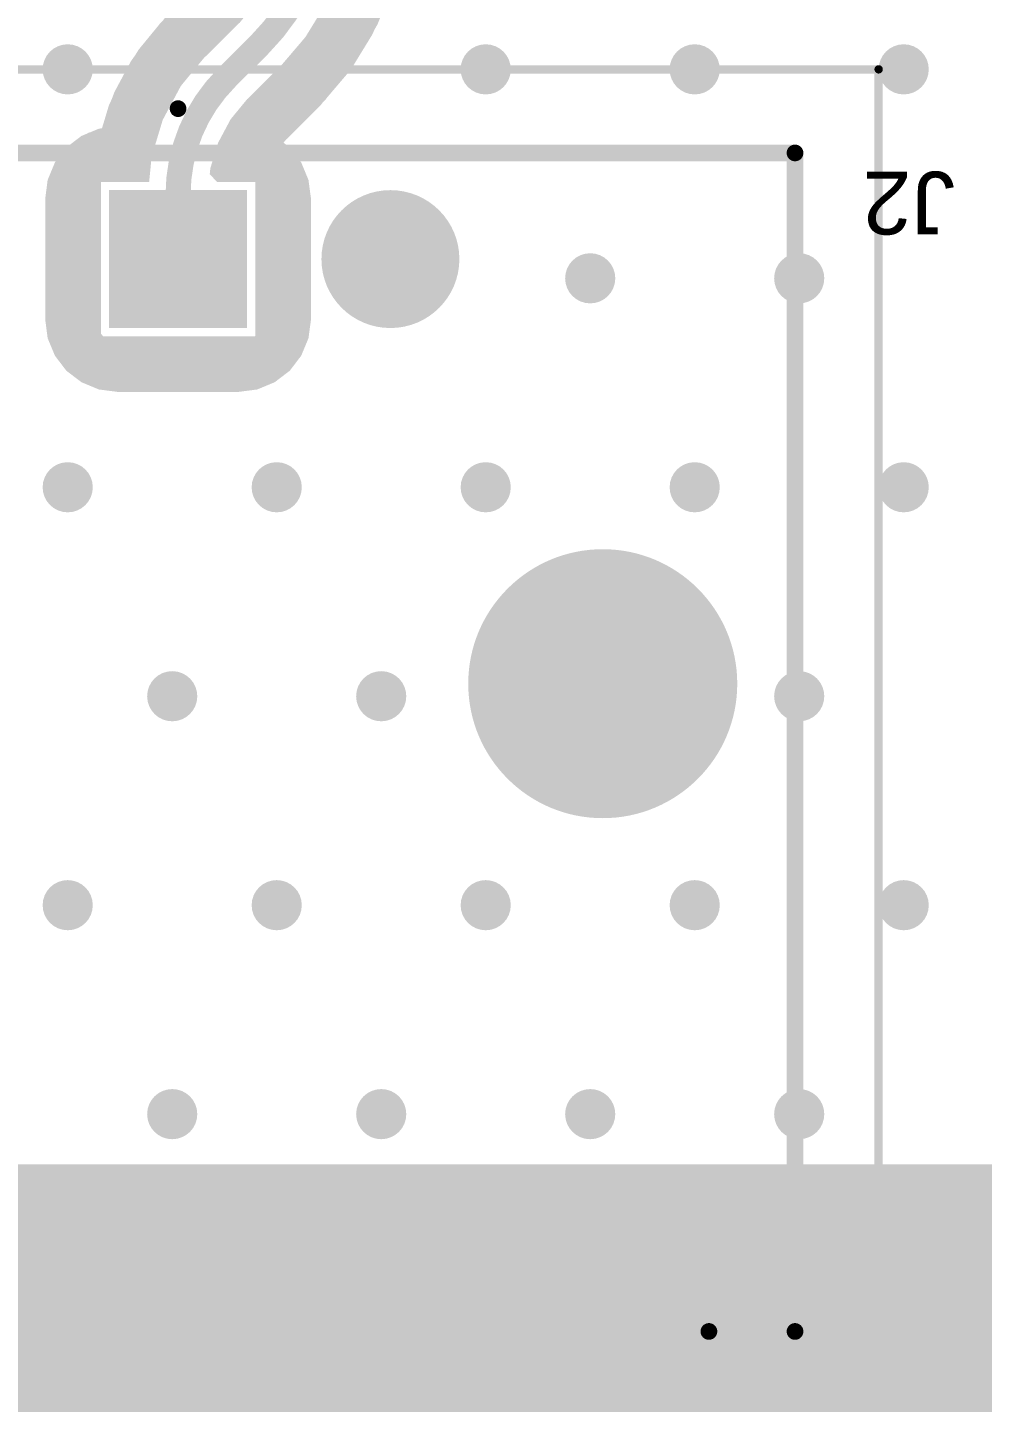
# Model space of a CAD drawing. Header units: inches. Extents: x -3 to 191, y -18 to 93.
# Drawn here: x 129.62 to 141.04, y 3.15 to 19.6 of the extents above; entities that cross this region are included whole.
import ezdxf

# ---------------------------------------------------------------- set-up
doc = ezdxf.new("R2010")
doc.units = ezdxf.units.IN
for name, color, linetype in [('Bottom Layer', 5, 'Continuous'), ('Bottom Solder', 6, 'Continuous'), ('GND 1', 90, 'Continuous'), ('GND 2', 156, 'Continuous'), ('Mechanical 15', 56, 'Continuous'), ('Mechanical 20', 56, 'Continuous'), ('Multi-Layer', 9, 'Continuous'), ('Pad Holes', 156, 'Continuous'), ('PWR', 16, 'Continuous'), ('Signal L4', 76, 'Continuous'), ('Top Layer', 1, 'Continuous'), ('Top Overlay', 2, 'Continuous'), ('Top Solder', 216, 'Continuous'), ('Via Holes', 16, 'Continuous')]:
    doc.layers.add(name, color=color, linetype=linetype)
doc.styles.add('Arial', font='', dxfattribs={"height": 0.2})
doc.styles.get('Arial').set_extended_font_data('Arial')

# ---------------------------------------------------------------- blocks, each defined once
blk = doc.blocks.new('54138792_323')
at = {"layer": 'Bottom Layer'}
h = blk.add_hatch(color=5, dxfattribs=at)
edge = h.paths.add_edge_path()
edge.add_arc((-5.08, 5.08), 1.508, 0, 360)
h = blk.add_hatch(color=5, dxfattribs=at)
edge = h.paths.add_edge_path()
edge.add_arc((-2.54, 0), 0.723, 0, 360)
blk.add_hatch(color=5, dxfattribs=at).paths.add_polyline_path([(-0.723, 0.723), (0.723, 0.723), (0.723, -0.723), (-0.723, -0.723)])
at = {"layer": 'Bottom Solder'}
h = blk.add_hatch(color=6, dxfattribs=at)
edge = h.paths.add_edge_path()
edge.add_arc((-5.08, 5.08), 1.609, 0, 360)
h = blk.add_hatch(color=6, dxfattribs=at)
edge = h.paths.add_edge_path()
edge.add_arc((-2.54, 0), 0.825, 0, 360)
blk.add_hatch(color=6, dxfattribs=at).paths.add_polyline_path([(-0.825, 0.825), (0.825, 0.825), (0.825, -0.825), (-0.825, -0.825)])
at = {"layer": 'GND 1'}
h = blk.add_hatch(color=90, dxfattribs=at)
edge = h.paths.add_edge_path()
edge.add_arc((-5.08, 5.08), 1.508, 0, 360)
h = blk.add_hatch(color=90, dxfattribs=at)
edge = h.paths.add_edge_path()
edge.add_arc((-2.54, 0), 0.723, 0, 360)
blk.add_hatch(color=90, dxfattribs=at).paths.add_polyline_path([(-0.723, 0.723), (0.723, 0.723), (0.723, -0.723), (-0.723, -0.723)])
at = {"layer": 'GND 2'}
h = blk.add_hatch(color=156, dxfattribs=at)
edge = h.paths.add_edge_path()
edge.add_arc((-5.08, 5.08), 1.508, 0, 360)
h = blk.add_hatch(color=156, dxfattribs=at)
edge = h.paths.add_edge_path()
edge.add_arc((-2.54, 0), 0.723, 0, 360)
blk.add_hatch(color=156, dxfattribs=at).paths.add_polyline_path([(-0.723, 0.723), (0.723, 0.723), (0.723, -0.723), (-0.723, -0.723)])
at = {"layer": 'Multi-Layer'}
h = blk.add_hatch(color=9, dxfattribs=at)
edge = h.paths.add_edge_path()
edge.add_arc((-5.08, 5.08), 1.508, 0, 360)
h = blk.add_hatch(color=9, dxfattribs=at)
edge = h.paths.add_edge_path()
edge.add_arc((-2.54, 0), 0.723, 0, 360)
blk.add_hatch(color=9, dxfattribs=at).paths.add_polyline_path([(-0.723, 0.723), (0.723, 0.723), (0.723, -0.723), (-0.723, -0.723)])
at = {"layer": 'Pad Holes'}
h = blk.add_hatch(color=7, dxfattribs=at)
edge = h.paths.add_edge_path()
edge.add_arc((-5.08, 5.08), 1.005, 0, 360)
h = blk.add_hatch(color=7, dxfattribs=at)
edge = h.paths.add_edge_path()
edge.add_arc((-2.54, 0), 0.445, 0, 360)
h = blk.add_hatch(color=7, dxfattribs=at)
edge = h.paths.add_edge_path()
edge.add_arc((0, 0), 0.445, 0, 360)
at = {"layer": 'PWR'}
h = blk.add_hatch(color=16, dxfattribs=at)
edge = h.paths.add_edge_path()
edge.add_arc((-5.08, 5.08), 1.508, 0, 360)
h = blk.add_hatch(color=16, dxfattribs=at)
edge = h.paths.add_edge_path()
edge.add_arc((-2.54, 0), 0.723, 0, 360)
blk.add_hatch(color=16, dxfattribs=at).paths.add_polyline_path([(-0.723, 0.723), (0.723, 0.723), (0.723, -0.723), (-0.723, -0.723)])
at = {"layer": 'Signal L4'}
h = blk.add_hatch(color=76, dxfattribs=at)
edge = h.paths.add_edge_path()
edge.add_arc((-5.08, 5.08), 1.508, 0, 360)
h = blk.add_hatch(color=76, dxfattribs=at)
edge = h.paths.add_edge_path()
edge.add_arc((-2.54, 0), 0.723, 0, 360)
blk.add_hatch(color=76, dxfattribs=at).paths.add_polyline_path([(-0.723, 0.723), (0.723, 0.723), (0.723, -0.723), (-0.723, -0.723)])
at = {"layer": 'Top Layer'}
h = blk.add_hatch(color=1, dxfattribs=at)
edge = h.paths.add_edge_path()
edge.add_arc((-5.08, 5.08), 1.508, 0, 360)
h = blk.add_hatch(color=1, dxfattribs=at)
edge = h.paths.add_edge_path()
edge.add_arc((-2.54, 0), 0.723, 0, 360)
blk.add_hatch(color=1, dxfattribs=at).paths.add_polyline_path([(-0.723, 0.723), (0.723, 0.723), (0.723, -0.723), (-0.723, -0.723)])
at = {"layer": 'Top Solder'}
h = blk.add_hatch(color=216, dxfattribs=at)
edge = h.paths.add_edge_path()
edge.add_arc((-5.08, 5.08), 1.609, 0, 360)
h = blk.add_hatch(color=216, dxfattribs=at)
edge = h.paths.add_edge_path()
edge.add_arc((-2.54, 0), 0.825, 0, 360)
blk.add_hatch(color=216, dxfattribs=at).paths.add_polyline_path([(-0.825, 0.825), (0.825, 0.825), (0.825, -0.825), (-0.825, -0.825)])
at = {"layer": 'Mechanical 15'}
for points in [[(-6.35, 21.59, 0.1, 0.1, 0), (-6.35, 12.83, 0.1, 0.1, 0)], [(7.38, 12.83, 0.1, 0.1, 0), (-7.38, 12.83, 0.1, 0.1, 0)], [(-7.38, 12.83, 0.1, 0.1, 0), (-7.38, -1.27, 0.1, 0.1, 0)], [(7.38, -1.27, 0.1, 0.1, 0), (-7.38, -1.27, 0.1, 0.1, 0)]]:
    blk.add_lwpolyline(points, format="xyseb", dxfattribs=at)
for points in [[(-7.405, 12.83, 0.05, 0.05, 1), (-7.355, 12.83, 0.05, 0.05, 1)], [(-7.405, 12.83, 0.05, 0.05, 1), (-7.355, 12.83, 0.05, 0.05, 1)], [(-6.375, 12.83, 0.05, 0.05, 1), (-6.325, 12.83, 0.05, 0.05, 1)], [(-7.405, -1.27, 0.05, 0.05, 1), (-7.355, -1.27, 0.05, 0.05, 1)], [(-7.405, -1.27, 0.05, 0.05, 1), (-7.355, -1.27, 0.05, 0.05, 1)]]:
    blk.add_lwpolyline(points, format="xyseb", close=True, dxfattribs=at)
at = {"layer": 'Mechanical 20'}
for points in [[(-8.38, 34.66, 0.1, 0.1, 0), (-8.38, -2.27, 0.1, 0.1, 0)], [(8.38, -2.27, 0.1, 0.1, 0), (-8.38, -2.27, 0.1, 0.1, 0)]]:
    blk.add_lwpolyline(points, format="xyseb", dxfattribs=at)
blk.add_lwpolyline([(-8.405, -2.27, 0.05, 0.05, 1), (-8.355, -2.27, 0.05, 0.05, 1)], format="xyseb", close=True, dxfattribs=at)
blk.add_lwpolyline([(-8.405, -2.27, 0.05, 0.05, 1), (-8.355, -2.27, 0.05, 0.05, 1)], format="xyseb", close=True, dxfattribs=at)
at = {"layer": 'Top Overlay'}
for points in [[(-6.35, 21.59, 0.2, 0.2, 0), (-6.35, 12.83, 0.2, 0.2, 0)], [(7.38, 12.83, 0.2, 0.2, 0), (-7.38, 12.83, 0.2, 0.2, 0)], [(-7.38, 12.83, 0.2, 0.2, 0), (-7.38, -1.27, 0.2, 0.2, 0)], [(7.38, -1.27, 0.2, 0.2, 0), (-7.38, -1.27, 0.2, 0.2, 0)], [(0, -1.85, 0.1, 0.1, -1), (0, -1.75, 0.1, 0.1, 0)], [(0, -1.75, 0.1, 0.1, -1), (0, -1.85, 0.1, 0.1, 0)]]:
    blk.add_lwpolyline(points, format="xyseb", dxfattribs=at)
for points in [[(-7.43, 12.83, 0.1, 0.1, 1), (-7.33, 12.83, 0.1, 0.1, 1)], [(-7.43, 12.83, 0.1, 0.1, 1), (-7.33, 12.83, 0.1, 0.1, 1)], [(-6.4, 12.83, 0.1, 0.1, 1), (-6.3, 12.83, 0.1, 0.1, 1)], [(-7.43, -1.27, 0.1, 0.1, 1), (-7.33, -1.27, 0.1, 0.1, 1)], [(-7.43, -1.27, 0.1, 0.1, 1), (-7.33, -1.27, 0.1, 0.1, 1)], [(-0.025, -1.75, 0.05, 0.05, 1), (0.025, -1.75, 0.05, 0.05, 1)], [(-0.025, -1.75, 0.05, 0.05, 1), (0.025, -1.75, 0.05, 0.05, 1)], [(-0.025, -1.85, 0.05, 0.05, 1), (0.025, -1.85, 0.05, 0.05, 1)], [(-0.025, -1.85, 0.05, 0.05, 1), (0.025, -1.85, 0.05, 0.05, 1)]]:
    blk.add_lwpolyline(points, format="xyseb", close=True, dxfattribs=at)

msp = doc.modelspace()

# ---------------------------------------------------------------- hatches: boundary and pattern name
at = {"layer": 'Bottom Layer'}
h = msp.add_hatch(color=5, dxfattribs=at)
edge = h.paths.add_edge_path()
edge.add_arc((130.1, 19.1), 0.3, 0, 360)
h = msp.add_hatch(color=5, dxfattribs=at)
edge = h.paths.add_edge_path()
edge.add_arc((131.129, 19.063), 0.3, 0, 360)
h = msp.add_hatch(color=5, dxfattribs=at)
edge = h.paths.add_edge_path()
edge.add_arc((133.071, 19.073), 0.3, 0, 360)
h = msp.add_hatch(color=5, dxfattribs=at)
edge = h.paths.add_edge_path()
edge.add_arc((135.1, 19.1), 0.3, 0, 360)
h = msp.add_hatch(color=5, dxfattribs=at)
edge = h.paths.add_edge_path()
edge.add_arc((137.6, 19.1), 0.3, 0, 360)
h = msp.add_hatch(color=5, dxfattribs=at)
edge = h.paths.add_edge_path()
edge.add_arc((140.1, 19.1), 0.3, 0, 360)
h = msp.add_hatch(color=5, dxfattribs=at)
edge = h.paths.add_edge_path()
edge.add_arc((132.283, 18.167), 0.3, 0, 360)
h = msp.add_hatch(color=5, dxfattribs=at)
edge = h.paths.add_edge_path()
edge.add_arc((130.464, 18.064), 0.3, 0, 360)
h = msp.add_hatch(color=5, dxfattribs=at)
edge = h.paths.add_edge_path()
edge.add_arc((132.708, 17.045), 0.3, 0, 360)
h = msp.add_hatch(color=5, dxfattribs=at)
edge = h.paths.add_edge_path()
edge.add_arc((130.132, 16.911), 0.3, 0, 360)
h = msp.add_hatch(color=5, dxfattribs=at)
edge = h.paths.add_edge_path()
edge.add_arc((136.35, 16.6), 0.3, 0, 360)
h = msp.add_hatch(color=5, dxfattribs=at)
edge = h.paths.add_edge_path()
edge.add_arc((138.85, 16.6), 0.3, 0, 360)
h = msp.add_hatch(color=5, dxfattribs=at)
edge = h.paths.add_edge_path()
edge.add_arc((132.636, 15.847), 0.3, 0, 360)
h = msp.add_hatch(color=5, dxfattribs=at)
edge = h.paths.add_edge_path()
edge.add_arc((130.289, 15.721), 0.3, 0, 360)
h = msp.add_hatch(color=5, dxfattribs=at)
edge = h.paths.add_edge_path()
edge.add_arc((131.475, 15.542), 0.3, 0, 360)
h = msp.add_hatch(color=5, dxfattribs=at)
edge = h.paths.add_edge_path()
edge.add_arc((130.1, 14.1), 0.3, 0, 360)
h = msp.add_hatch(color=5, dxfattribs=at)
edge = h.paths.add_edge_path()
edge.add_arc((132.6, 14.1), 0.3, 0, 360)
h = msp.add_hatch(color=5, dxfattribs=at)
edge = h.paths.add_edge_path()
edge.add_arc((135.1, 14.1), 0.3, 0, 360)
h = msp.add_hatch(color=5, dxfattribs=at)
edge = h.paths.add_edge_path()
edge.add_arc((137.6, 14.1), 0.3, 0, 360)
h = msp.add_hatch(color=5, dxfattribs=at)
edge = h.paths.add_edge_path()
edge.add_arc((140.1, 14.1), 0.3, 0, 360)
h = msp.add_hatch(color=5, dxfattribs=at)
edge = h.paths.add_edge_path()
edge.add_arc((131.35, 11.6), 0.3, 0, 360)
h = msp.add_hatch(color=5, dxfattribs=at)
edge = h.paths.add_edge_path()
edge.add_arc((133.85, 11.6), 0.3, 0, 360)
h = msp.add_hatch(color=5, dxfattribs=at)
edge = h.paths.add_edge_path()
edge.add_arc((138.85, 11.6), 0.3, 0, 360)
h = msp.add_hatch(color=5, dxfattribs=at)
edge = h.paths.add_edge_path()
edge.add_arc((130.1, 9.1), 0.3, 0, 360)
h = msp.add_hatch(color=5, dxfattribs=at)
edge = h.paths.add_edge_path()
edge.add_arc((132.6, 9.1), 0.3, 0, 360)
h = msp.add_hatch(color=5, dxfattribs=at)
edge = h.paths.add_edge_path()
edge.add_arc((135.1, 9.1), 0.3, 0, 360)
h = msp.add_hatch(color=5, dxfattribs=at)
edge = h.paths.add_edge_path()
edge.add_arc((137.6, 9.1), 0.3, 0, 360)
h = msp.add_hatch(color=5, dxfattribs=at)
edge = h.paths.add_edge_path()
edge.add_arc((140.1, 9.1), 0.3, 0, 360)
h = msp.add_hatch(color=5, dxfattribs=at)
edge = h.paths.add_edge_path()
edge.add_arc((131.35, 6.6), 0.3, 0, 360)
h = msp.add_hatch(color=5, dxfattribs=at)
edge = h.paths.add_edge_path()
edge.add_arc((133.85, 6.6), 0.3, 0, 360)
h = msp.add_hatch(color=5, dxfattribs=at)
edge = h.paths.add_edge_path()
edge.add_arc((136.35, 6.6), 0.3, 0, 360)
h = msp.add_hatch(color=5, dxfattribs=at)
edge = h.paths.add_edge_path()
edge.add_arc((138.85, 6.6), 0.3, 0, 360)
at = {"layer": 'GND 1'}
h = msp.add_hatch(color=90, dxfattribs=at)
edge = h.paths.add_edge_path()
edge.add_arc((130.1, 19.1), 0.3, 0, 360)
h = msp.add_hatch(color=90, dxfattribs=at)
edge = h.paths.add_edge_path()
edge.add_arc((131.129, 19.063), 0.3, 0, 360)
h = msp.add_hatch(color=90, dxfattribs=at)
edge = h.paths.add_edge_path()
edge.add_arc((133.071, 19.073), 0.3, 0, 360)
h = msp.add_hatch(color=90, dxfattribs=at)
edge = h.paths.add_edge_path()
edge.add_arc((135.1, 19.1), 0.3, 0, 360)
h = msp.add_hatch(color=90, dxfattribs=at)
edge = h.paths.add_edge_path()
edge.add_arc((137.6, 19.1), 0.3, 0, 360)
h = msp.add_hatch(color=90, dxfattribs=at)
edge = h.paths.add_edge_path()
edge.add_arc((140.1, 19.1), 0.3, 0, 360)
h = msp.add_hatch(color=90, dxfattribs=at)
edge = h.paths.add_edge_path()
edge.add_arc((132.283, 18.167), 0.3, 0, 360)
h = msp.add_hatch(color=90, dxfattribs=at)
edge = h.paths.add_edge_path()
edge.add_arc((130.464, 18.064), 0.3, 0, 360)
h = msp.add_hatch(color=90, dxfattribs=at)
edge = h.paths.add_edge_path()
edge.add_arc((132.708, 17.045), 0.3, 0, 360)
h = msp.add_hatch(color=90, dxfattribs=at)
edge = h.paths.add_edge_path()
edge.add_arc((130.132, 16.911), 0.3, 0, 360)
h = msp.add_hatch(color=90, dxfattribs=at)
edge = h.paths.add_edge_path()
edge.add_arc((136.35, 16.6), 0.3, 0, 360)
h = msp.add_hatch(color=90, dxfattribs=at)
edge = h.paths.add_edge_path()
edge.add_arc((138.85, 16.6), 0.3, 0, 360)
h = msp.add_hatch(color=90, dxfattribs=at)
edge = h.paths.add_edge_path()
edge.add_arc((132.636, 15.847), 0.3, 0, 360)
h = msp.add_hatch(color=90, dxfattribs=at)
edge = h.paths.add_edge_path()
edge.add_arc((130.289, 15.721), 0.3, 0, 360)
h = msp.add_hatch(color=90, dxfattribs=at)
edge = h.paths.add_edge_path()
edge.add_arc((131.475, 15.542), 0.3, 0, 360)
h = msp.add_hatch(color=90, dxfattribs=at)
edge = h.paths.add_edge_path()
edge.add_arc((130.1, 14.1), 0.3, 0, 360)
h = msp.add_hatch(color=90, dxfattribs=at)
edge = h.paths.add_edge_path()
edge.add_arc((132.6, 14.1), 0.3, 0, 360)
h = msp.add_hatch(color=90, dxfattribs=at)
edge = h.paths.add_edge_path()
edge.add_arc((135.1, 14.1), 0.3, 0, 360)
h = msp.add_hatch(color=90, dxfattribs=at)
edge = h.paths.add_edge_path()
edge.add_arc((137.6, 14.1), 0.3, 0, 360)
h = msp.add_hatch(color=90, dxfattribs=at)
edge = h.paths.add_edge_path()
edge.add_arc((140.1, 14.1), 0.3, 0, 360)
h = msp.add_hatch(color=90, dxfattribs=at)
edge = h.paths.add_edge_path()
edge.add_arc((131.35, 11.6), 0.3, 0, 360)
h = msp.add_hatch(color=90, dxfattribs=at)
edge = h.paths.add_edge_path()
edge.add_arc((133.85, 11.6), 0.3, 0, 360)
h = msp.add_hatch(color=90, dxfattribs=at)
edge = h.paths.add_edge_path()
edge.add_arc((138.85, 11.6), 0.3, 0, 360)
h = msp.add_hatch(color=90, dxfattribs=at)
edge = h.paths.add_edge_path()
edge.add_arc((130.1, 9.1), 0.3, 0, 360)
h = msp.add_hatch(color=90, dxfattribs=at)
edge = h.paths.add_edge_path()
edge.add_arc((132.6, 9.1), 0.3, 0, 360)
h = msp.add_hatch(color=90, dxfattribs=at)
edge = h.paths.add_edge_path()
edge.add_arc((135.1, 9.1), 0.3, 0, 360)
h = msp.add_hatch(color=90, dxfattribs=at)
edge = h.paths.add_edge_path()
edge.add_arc((137.6, 9.1), 0.3, 0, 360)
h = msp.add_hatch(color=90, dxfattribs=at)
edge = h.paths.add_edge_path()
edge.add_arc((140.1, 9.1), 0.3, 0, 360)
h = msp.add_hatch(color=90, dxfattribs=at)
edge = h.paths.add_edge_path()
edge.add_arc((131.35, 6.6), 0.3, 0, 360)
h = msp.add_hatch(color=90, dxfattribs=at)
edge = h.paths.add_edge_path()
edge.add_arc((133.85, 6.6), 0.3, 0, 360)
h = msp.add_hatch(color=90, dxfattribs=at)
edge = h.paths.add_edge_path()
edge.add_arc((136.35, 6.6), 0.3, 0, 360)
h = msp.add_hatch(color=90, dxfattribs=at)
edge = h.paths.add_edge_path()
edge.add_arc((138.85, 6.6), 0.3, 0, 360)
at = {"layer": 'GND 2'}
h = msp.add_hatch(color=156, dxfattribs=at)
edge = h.paths.add_edge_path()
edge.add_arc((130.1, 19.1), 0.3, 0, 360)
h = msp.add_hatch(color=156, dxfattribs=at)
edge = h.paths.add_edge_path()
edge.add_arc((131.129, 19.063), 0.3, 0, 360)
h = msp.add_hatch(color=156, dxfattribs=at)
edge = h.paths.add_edge_path()
edge.add_arc((133.071, 19.073), 0.3, 0, 360)
h = msp.add_hatch(color=156, dxfattribs=at)
edge = h.paths.add_edge_path()
edge.add_arc((135.1, 19.1), 0.3, 0, 360)
h = msp.add_hatch(color=156, dxfattribs=at)
edge = h.paths.add_edge_path()
edge.add_arc((137.6, 19.1), 0.3, 0, 360)
h = msp.add_hatch(color=156, dxfattribs=at)
edge = h.paths.add_edge_path()
edge.add_arc((140.1, 19.1), 0.3, 0, 360)
h = msp.add_hatch(color=156, dxfattribs=at)
edge = h.paths.add_edge_path()
edge.add_arc((132.283, 18.167), 0.3, 0, 360)
h = msp.add_hatch(color=156, dxfattribs=at)
edge = h.paths.add_edge_path()
edge.add_arc((130.464, 18.064), 0.3, 0, 360)
h = msp.add_hatch(color=156, dxfattribs=at)
edge = h.paths.add_edge_path()
edge.add_arc((132.708, 17.045), 0.3, 0, 360)
h = msp.add_hatch(color=156, dxfattribs=at)
edge = h.paths.add_edge_path()
edge.add_arc((130.132, 16.911), 0.3, 0, 360)
h = msp.add_hatch(color=156, dxfattribs=at)
edge = h.paths.add_edge_path()
edge.add_arc((136.35, 16.6), 0.3, 0, 360)
h = msp.add_hatch(color=156, dxfattribs=at)
edge = h.paths.add_edge_path()
edge.add_arc((138.85, 16.6), 0.3, 0, 360)
h = msp.add_hatch(color=156, dxfattribs=at)
edge = h.paths.add_edge_path()
edge.add_arc((132.636, 15.847), 0.3, 0, 360)
h = msp.add_hatch(color=156, dxfattribs=at)
edge = h.paths.add_edge_path()
edge.add_arc((130.289, 15.721), 0.3, 0, 360)
h = msp.add_hatch(color=156, dxfattribs=at)
edge = h.paths.add_edge_path()
edge.add_arc((131.475, 15.542), 0.3, 0, 360)
h = msp.add_hatch(color=156, dxfattribs=at)
edge = h.paths.add_edge_path()
edge.add_arc((130.1, 14.1), 0.3, 0, 360)
h = msp.add_hatch(color=156, dxfattribs=at)
edge = h.paths.add_edge_path()
edge.add_arc((132.6, 14.1), 0.3, 0, 360)
h = msp.add_hatch(color=156, dxfattribs=at)
edge = h.paths.add_edge_path()
edge.add_arc((135.1, 14.1), 0.3, 0, 360)
h = msp.add_hatch(color=156, dxfattribs=at)
edge = h.paths.add_edge_path()
edge.add_arc((137.6, 14.1), 0.3, 0, 360)
h = msp.add_hatch(color=156, dxfattribs=at)
edge = h.paths.add_edge_path()
edge.add_arc((140.1, 14.1), 0.3, 0, 360)
h = msp.add_hatch(color=156, dxfattribs=at)
edge = h.paths.add_edge_path()
edge.add_arc((131.35, 11.6), 0.3, 0, 360)
h = msp.add_hatch(color=156, dxfattribs=at)
edge = h.paths.add_edge_path()
edge.add_arc((133.85, 11.6), 0.3, 0, 360)
h = msp.add_hatch(color=156, dxfattribs=at)
edge = h.paths.add_edge_path()
edge.add_arc((138.85, 11.6), 0.3, 0, 360)
h = msp.add_hatch(color=156, dxfattribs=at)
edge = h.paths.add_edge_path()
edge.add_arc((130.1, 9.1), 0.3, 0, 360)
h = msp.add_hatch(color=156, dxfattribs=at)
edge = h.paths.add_edge_path()
edge.add_arc((132.6, 9.1), 0.3, 0, 360)
h = msp.add_hatch(color=156, dxfattribs=at)
edge = h.paths.add_edge_path()
edge.add_arc((135.1, 9.1), 0.3, 0, 360)
h = msp.add_hatch(color=156, dxfattribs=at)
edge = h.paths.add_edge_path()
edge.add_arc((137.6, 9.1), 0.3, 0, 360)
h = msp.add_hatch(color=156, dxfattribs=at)
edge = h.paths.add_edge_path()
edge.add_arc((140.1, 9.1), 0.3, 0, 360)
h = msp.add_hatch(color=156, dxfattribs=at)
edge = h.paths.add_edge_path()
edge.add_arc((131.35, 6.6), 0.3, 0, 360)
h = msp.add_hatch(color=156, dxfattribs=at)
edge = h.paths.add_edge_path()
edge.add_arc((133.85, 6.6), 0.3, 0, 360)
h = msp.add_hatch(color=156, dxfattribs=at)
edge = h.paths.add_edge_path()
edge.add_arc((136.35, 6.6), 0.3, 0, 360)
h = msp.add_hatch(color=156, dxfattribs=at)
edge = h.paths.add_edge_path()
edge.add_arc((138.85, 6.6), 0.3, 0, 360)
at = {"layer": 'PWR'}
h = msp.add_hatch(color=16, dxfattribs=at)
h.paths.add_polyline_path([(129.5, 27), (127.5, 25), (112.5, 25), (108.5, 21), (106.152, 18.652), (106, 18.706), (105.924, 18.89), (105.783, 19.031), (105.599, 19.107), (105.401, 19.107), (105.217, 19.031), (105.076, 18.89), (105, 18.706), (105, 18.508), (105.076, 18.324), (105.217, 18.183), (105.401, 18.107), (105.455, 17.955), (105, 17.5), (105, 14.6), (104.817, 14.524), (104.676, 14.383), (104.6, 14.199), (104.6, 14.001), (104.676, 13.817), (104.817, 13.676), (105, 13.6), (105, 9.6), (104.817, 9.524), (104.676, 9.383), (104.6, 9.199), (104.6, 9.001), (104.676, 8.817), (104.817, 8.676), (105, 8.6), (105, 7.5), (105.85, 6.65), (105.85, 6.501), (105.926, 6.317), (106.067, 6.176), (106.251, 6.1), (106.4, 6.1), (106.5, 6), (146, 6), (146.144, 6.144), (146.251, 6.1), (146.449, 6.1), (146.633, 6.176), (146.774, 6.317), (146.85, 6.501), (146.85, 6.699), (146.806, 6.806), (147.5, 7.5), (147.5, 21.693), (147.543, 21.736), (147.619, 21.92), (147.619, 22.119), (147.543, 22.302), (147.5, 22.345), (147.5, 26), (147.832, 26.332), (147.87, 26.348), (148.011, 26.489), (148.027, 26.527), (148.198, 26.698), (148.35, 26.635), (148.35, 26.501), (148.426, 26.317), (148.567, 26.176), (148.751, 26.1), (148.949, 26.1), (149.133, 26.176), (149.274, 26.317), (149.35, 26.501), (149.35, 26.699), (149.274, 26.883), (149.133, 27.024), (148.949, 27.1), (148.815, 27.1), (148.752, 27.252), (148.988, 27.488), (149.08, 27.488), (149.264, 27.564), (149.405, 27.705), (149.481, 27.889), (149.481, 27.981), (150.159, 28.659), (150.255, 28.563), (150.438, 28.487), (150.637, 28.487), (150.821, 28.563), (150.962, 28.704), (151.038, 28.888), (151.038, 29), (152.1, 29), (152.176, 28.817), (152.317, 28.676), (152.501, 28.6), (152.699, 28.6), (152.883, 28.676), (153.024, 28.817), (153.1, 29), (154.6, 29), (154.676, 28.817), (154.817, 28.676), (155.001, 28.6), (155.199, 28.6), (155.383, 28.676), (155.524, 28.817), (155.6, 29), (156, 29), (156, 27.5), (154.5, 26), (152.5, 26), (150.74, 24.24), (150.566, 24.281), (150.524, 24.383), (150.383, 24.524), (150.199, 24.6), (150.001, 24.6), (149.817, 24.524), (149.676, 24.383), (149.6, 24.199), (149.6, 24.001), (149.676, 23.817), (149.817, 23.676), (149.919, 23.634), (150, 23.5), (150, 19.6), (149.817, 19.524), (149.676, 19.383), (149.6, 19.199), (149.6, 19.001), (149.676, 18.817), (149.817, 18.676), (150, 18.6), (150, 14.6), (149.817, 14.524), (149.676, 14.383), (149.6, 14.199), (149.6, 14.001), (149.676, 13.817), (149.817, 13.676), (150, 13.6), (150, 9.6), (149.817, 9.524), (149.676, 9.383), (149.6, 9.199), (149.6, 9.001), (149.676, 8.817), (149.817, 8.676), (150, 8.6), (150, 4.6), (149.817, 4.524), (149.676, 4.383), (149.6, 4.199), (149.6, 4.001), (149.676, 3.817), (149.817, 3.676), (150, 3.6), (150, 3), (101.5, 3), (101.5, 6.121), (101.633, 6.176), (101.774, 6.317), (101.85, 6.501), (101.85, 6.699), (101.774, 6.883), (101.633, 7.024), (101.5, 7.079), (101.5, 11.121), (101.633, 11.176), (101.774, 11.317), (101.85, 11.501), (101.85, 11.699), (101.774, 11.883), (101.633, 12.024), (101.5, 12.079), (101.5, 29.5), (103.5, 31.5), (110.85, 31.5), (110.926, 31.317), (111.067, 31.176), (111.251, 31.1), (111.449, 31.1), (111.633, 31.176), (111.774, 31.317), (111.85, 31.5), (113.35, 31.5), (113.426, 31.317), (113.567, 31.176), (113.751, 31.1), (113.949, 31.1), (114.133, 31.176), (114.274, 31.317), (114.35, 31.5), (115.85, 31.5), (115.926, 31.317), (116.067, 31.176), (116.251, 31.1), (116.449, 31.1), (116.633, 31.176), (116.774, 31.317), (116.85, 31.5), (118.35, 31.5), (118.426, 31.317), (118.567, 31.176), (118.751, 31.1), (118.949, 31.1), (119.133, 31.176), (119.274, 31.317), (119.35, 31.5), (120.85, 31.5), (120.926, 31.317), (121.067, 31.176), (121.251, 31.1), (121.449, 31.1), (121.633, 31.176), (121.774, 31.317), (121.85, 31.5), (123.35, 31.5), (123.426, 31.317), (123.567, 31.176), (123.751, 31.1), (123.949, 31.1), (124.133, 31.176), (124.274, 31.317), (124.35, 31.5), (125.85, 31.5), (125.926, 31.317), (126.067, 31.176), (126.251, 31.1), (126.449, 31.1), (126.633, 31.176), (126.774, 31.317), (126.85, 31.5), (128.35, 31.5), (128.426, 31.317), (128.567, 31.176), (128.751, 31.1), (128.949, 31.1), (129.133, 31.176), (129.274, 31.317), (129.35, 31.5), (129.5, 31.5)])
h.paths.add_polyline_path([(125.199, 29.6), (125.001, 29.6), (124.817, 29.524), (124.676, 29.383), (124.6, 29.199), (124.6, 29.001), (124.676, 28.817), (124.817, 28.676), (125.001, 28.6), (125.199, 28.6), (125.383, 28.676), (125.524, 28.817), (125.6, 29.001), (125.6, 29.199), (125.524, 29.383), (125.383, 29.524)], flags=0)
h.paths.add_polyline_path([(122.699, 29.6), (122.501, 29.6), (122.317, 29.524), (122.176, 29.383), (122.1, 29.199), (122.1, 29.001), (122.176, 28.817), (122.317, 28.676), (122.501, 28.6), (122.699, 28.6), (122.883, 28.676), (123.024, 28.817), (123.1, 29.001), (123.1, 29.199), (123.024, 29.383), (122.883, 29.524)], flags=0)
h.paths.add_polyline_path([(120.199, 29.6), (120.001, 29.6), (119.817, 29.524), (119.676, 29.383), (119.6, 29.199), (119.6, 29.001), (119.676, 28.817), (119.817, 28.676), (120.001, 28.6), (120.199, 28.6), (120.383, 28.676), (120.524, 28.817), (120.6, 29.001), (120.6, 29.199), (120.524, 29.383), (120.383, 29.524)], flags=0)
h.paths.add_polyline_path([(117.699, 29.6), (117.501, 29.6), (117.317, 29.524), (117.176, 29.383), (117.1, 29.199), (117.1, 29.001), (117.176, 28.817), (117.317, 28.676), (117.501, 28.6), (117.699, 28.6), (117.883, 28.676), (118.024, 28.817), (118.1, 29.001), (118.1, 29.199), (118.024, 29.383), (117.883, 29.524)], flags=0)
h.paths.add_polyline_path([(115.199, 29.6), (115.001, 29.6), (114.817, 29.524), (114.676, 29.383), (114.6, 29.199), (114.6, 29.001), (114.676, 28.817), (114.817, 28.676), (115.001, 28.6), (115.199, 28.6), (115.383, 28.676), (115.524, 28.817), (115.6, 29.001), (115.6, 29.199), (115.524, 29.383), (115.383, 29.524)], flags=0)
h.paths.add_polyline_path([(112.699, 29.6), (112.501, 29.6), (112.317, 29.524), (112.176, 29.383), (112.1, 29.199), (112.1, 29.001), (112.176, 28.817), (112.317, 28.676), (112.501, 28.6), (112.699, 28.6), (112.883, 28.676), (113.024, 28.817), (113.1, 29.001), (113.1, 29.199), (113.024, 29.383), (112.883, 29.524)], flags=0)
h.paths.add_polyline_path([(108.599, 27.107), (108.401, 27.107), (108.217, 27.031), (108.076, 26.89), (108, 26.706), (108, 26.508), (108.076, 26.324), (108.217, 26.183), (108.401, 26.107), (108.599, 26.107), (108.783, 26.183), (108.924, 26.324), (109, 26.508), (109, 26.706), (108.924, 26.89), (108.783, 27.031)], flags=0)
h.paths.add_polyline_path([(105.599, 27.107), (105.401, 27.107), (105.217, 27.031), (105.076, 26.89), (105, 26.706), (105, 26.508), (105.076, 26.324), (105.217, 26.183), (105.401, 26.107), (105.599, 26.107), (105.783, 26.183), (105.924, 26.324), (106, 26.508), (106, 26.706), (105.924, 26.89), (105.783, 27.031)], flags=0)
h.paths.add_polyline_path([(103.949, 27.1), (103.751, 27.1), (103.567, 27.024), (103.426, 26.883), (103.35, 26.699), (103.35, 26.501), (103.426, 26.317), (103.567, 26.176), (103.751, 26.1), (103.949, 26.1), (104.133, 26.176), (104.274, 26.317), (104.35, 26.501), (104.35, 26.699), (104.274, 26.883), (104.133, 27.024)], flags=0)
h.paths.add_polyline_path([(110.199, 24.6), (110.001, 24.6), (109.817, 24.524), (109.676, 24.383), (109.6, 24.199), (109.6, 24.001), (109.676, 23.817), (109.817, 23.676), (110.001, 23.6), (110.199, 23.6), (110.383, 23.676), (110.524, 23.817), (110.6, 24.001), (110.6, 24.199), (110.524, 24.383), (110.383, 24.524)], flags=0)
h.paths.add_polyline_path([(147.699, 4.6), (147.501, 4.6), (147.317, 4.524), (147.176, 4.383), (147.1, 4.199), (147.1, 4.001), (147.176, 3.817), (147.317, 3.676), (147.501, 3.6), (147.699, 3.6), (147.883, 3.676), (148.024, 3.817), (148.1, 4.001), (148.1, 4.199), (148.024, 4.383), (147.883, 4.524)], flags=0)
h = msp.add_hatch(color=16, dxfattribs=at)
edge = h.paths.add_edge_path()
edge.add_arc((130.1, 19.1), 0.3, 0, 360)
h = msp.add_hatch(color=16, dxfattribs=at)
edge = h.paths.add_edge_path()
edge.add_arc((131.129, 19.063), 0.3, 0, 360)
h = msp.add_hatch(color=16, dxfattribs=at)
edge = h.paths.add_edge_path()
edge.add_arc((133.071, 19.073), 0.3, 0, 360)
h = msp.add_hatch(color=16, dxfattribs=at)
edge = h.paths.add_edge_path()
edge.add_arc((135.1, 19.1), 0.3, 0, 360)
h = msp.add_hatch(color=16, dxfattribs=at)
edge = h.paths.add_edge_path()
edge.add_arc((137.6, 19.1), 0.3, 0, 360)
h = msp.add_hatch(color=16, dxfattribs=at)
edge = h.paths.add_edge_path()
edge.add_arc((140.1, 19.1), 0.3, 0, 360)
h = msp.add_hatch(color=16, dxfattribs=at)
edge = h.paths.add_edge_path()
edge.add_arc((132.283, 18.167), 0.3, 0, 360)
h = msp.add_hatch(color=16, dxfattribs=at)
edge = h.paths.add_edge_path()
edge.add_arc((130.464, 18.064), 0.3, 0, 360)
h = msp.add_hatch(color=16, dxfattribs=at)
edge = h.paths.add_edge_path()
edge.add_arc((132.708, 17.045), 0.3, 0, 360)
h = msp.add_hatch(color=16, dxfattribs=at)
edge = h.paths.add_edge_path()
edge.add_arc((130.132, 16.911), 0.3, 0, 360)
h = msp.add_hatch(color=16, dxfattribs=at)
edge = h.paths.add_edge_path()
edge.add_arc((136.35, 16.6), 0.3, 0, 360)
h = msp.add_hatch(color=16, dxfattribs=at)
edge = h.paths.add_edge_path()
edge.add_arc((138.85, 16.6), 0.3, 0, 360)
h = msp.add_hatch(color=16, dxfattribs=at)
edge = h.paths.add_edge_path()
edge.add_arc((132.636, 15.847), 0.3, 0, 360)
h = msp.add_hatch(color=16, dxfattribs=at)
edge = h.paths.add_edge_path()
edge.add_arc((130.289, 15.721), 0.3, 0, 360)
h = msp.add_hatch(color=16, dxfattribs=at)
edge = h.paths.add_edge_path()
edge.add_arc((131.475, 15.542), 0.3, 0, 360)
h = msp.add_hatch(color=16, dxfattribs=at)
edge = h.paths.add_edge_path()
edge.add_arc((130.1, 14.1), 0.3, 0, 360)
h = msp.add_hatch(color=16, dxfattribs=at)
edge = h.paths.add_edge_path()
edge.add_arc((132.6, 14.1), 0.3, 0, 360)
h = msp.add_hatch(color=16, dxfattribs=at)
edge = h.paths.add_edge_path()
edge.add_arc((135.1, 14.1), 0.3, 0, 360)
h = msp.add_hatch(color=16, dxfattribs=at)
edge = h.paths.add_edge_path()
edge.add_arc((137.6, 14.1), 0.3, 0, 360)
h = msp.add_hatch(color=16, dxfattribs=at)
edge = h.paths.add_edge_path()
edge.add_arc((140.1, 14.1), 0.3, 0, 360)
h = msp.add_hatch(color=16, dxfattribs=at)
edge = h.paths.add_edge_path()
edge.add_arc((131.35, 11.6), 0.3, 0, 360)
h = msp.add_hatch(color=16, dxfattribs=at)
edge = h.paths.add_edge_path()
edge.add_arc((133.85, 11.6), 0.3, 0, 360)
h = msp.add_hatch(color=16, dxfattribs=at)
edge = h.paths.add_edge_path()
edge.add_arc((138.85, 11.6), 0.3, 0, 360)
h = msp.add_hatch(color=16, dxfattribs=at)
edge = h.paths.add_edge_path()
edge.add_arc((130.1, 9.1), 0.3, 0, 360)
h = msp.add_hatch(color=16, dxfattribs=at)
edge = h.paths.add_edge_path()
edge.add_arc((132.6, 9.1), 0.3, 0, 360)
h = msp.add_hatch(color=16, dxfattribs=at)
edge = h.paths.add_edge_path()
edge.add_arc((135.1, 9.1), 0.3, 0, 360)
h = msp.add_hatch(color=16, dxfattribs=at)
edge = h.paths.add_edge_path()
edge.add_arc((137.6, 9.1), 0.3, 0, 360)
h = msp.add_hatch(color=16, dxfattribs=at)
edge = h.paths.add_edge_path()
edge.add_arc((140.1, 9.1), 0.3, 0, 360)
h = msp.add_hatch(color=16, dxfattribs=at)
edge = h.paths.add_edge_path()
edge.add_arc((131.35, 6.6), 0.3, 0, 360)
h = msp.add_hatch(color=16, dxfattribs=at)
edge = h.paths.add_edge_path()
edge.add_arc((133.85, 6.6), 0.3, 0, 360)
h = msp.add_hatch(color=16, dxfattribs=at)
edge = h.paths.add_edge_path()
edge.add_arc((136.35, 6.6), 0.3, 0, 360)
h = msp.add_hatch(color=16, dxfattribs=at)
edge = h.paths.add_edge_path()
edge.add_arc((138.85, 6.6), 0.3, 0, 360)
at = {"layer": 'Signal L4'}
h = msp.add_hatch(color=76, dxfattribs=at)
edge = h.paths.add_edge_path()
edge.add_arc((130.1, 19.1), 0.3, 0, 360)
h = msp.add_hatch(color=76, dxfattribs=at)
edge = h.paths.add_edge_path()
edge.add_arc((131.129, 19.063), 0.3, 0, 360)
h = msp.add_hatch(color=76, dxfattribs=at)
edge = h.paths.add_edge_path()
edge.add_arc((133.071, 19.073), 0.3, 0, 360)
h = msp.add_hatch(color=76, dxfattribs=at)
edge = h.paths.add_edge_path()
edge.add_arc((135.1, 19.1), 0.3, 0, 360)
h = msp.add_hatch(color=76, dxfattribs=at)
edge = h.paths.add_edge_path()
edge.add_arc((137.6, 19.1), 0.3, 0, 360)
h = msp.add_hatch(color=76, dxfattribs=at)
edge = h.paths.add_edge_path()
edge.add_arc((140.1, 19.1), 0.3, 0, 360)
h = msp.add_hatch(color=76, dxfattribs=at)
edge = h.paths.add_edge_path()
edge.add_arc((132.283, 18.167), 0.3, 0, 360)
h = msp.add_hatch(color=76, dxfattribs=at)
edge = h.paths.add_edge_path()
edge.add_arc((130.464, 18.064), 0.3, 0, 360)
h = msp.add_hatch(color=76, dxfattribs=at)
edge = h.paths.add_edge_path()
edge.add_arc((132.708, 17.045), 0.3, 0, 360)
h = msp.add_hatch(color=76, dxfattribs=at)
edge = h.paths.add_edge_path()
edge.add_arc((130.132, 16.911), 0.3, 0, 360)
h = msp.add_hatch(color=76, dxfattribs=at)
edge = h.paths.add_edge_path()
edge.add_arc((136.35, 16.6), 0.3, 0, 360)
h = msp.add_hatch(color=76, dxfattribs=at)
edge = h.paths.add_edge_path()
edge.add_arc((138.85, 16.6), 0.3, 0, 360)
h = msp.add_hatch(color=76, dxfattribs=at)
edge = h.paths.add_edge_path()
edge.add_arc((132.636, 15.847), 0.3, 0, 360)
h = msp.add_hatch(color=76, dxfattribs=at)
edge = h.paths.add_edge_path()
edge.add_arc((130.289, 15.721), 0.3, 0, 360)
h = msp.add_hatch(color=76, dxfattribs=at)
edge = h.paths.add_edge_path()
edge.add_arc((131.475, 15.542), 0.3, 0, 360)
h = msp.add_hatch(color=76, dxfattribs=at)
edge = h.paths.add_edge_path()
edge.add_arc((130.1, 14.1), 0.3, 0, 360)
h = msp.add_hatch(color=76, dxfattribs=at)
edge = h.paths.add_edge_path()
edge.add_arc((132.6, 14.1), 0.3, 0, 360)
h = msp.add_hatch(color=76, dxfattribs=at)
edge = h.paths.add_edge_path()
edge.add_arc((135.1, 14.1), 0.3, 0, 360)
h = msp.add_hatch(color=76, dxfattribs=at)
edge = h.paths.add_edge_path()
edge.add_arc((137.6, 14.1), 0.3, 0, 360)
h = msp.add_hatch(color=76, dxfattribs=at)
edge = h.paths.add_edge_path()
edge.add_arc((140.1, 14.1), 0.3, 0, 360)
h = msp.add_hatch(color=76, dxfattribs=at)
edge = h.paths.add_edge_path()
edge.add_arc((131.35, 11.6), 0.3, 0, 360)
h = msp.add_hatch(color=76, dxfattribs=at)
edge = h.paths.add_edge_path()
edge.add_arc((133.85, 11.6), 0.3, 0, 360)
h = msp.add_hatch(color=76, dxfattribs=at)
edge = h.paths.add_edge_path()
edge.add_arc((138.85, 11.6), 0.3, 0, 360)
h = msp.add_hatch(color=76, dxfattribs=at)
edge = h.paths.add_edge_path()
edge.add_arc((130.1, 9.1), 0.3, 0, 360)
h = msp.add_hatch(color=76, dxfattribs=at)
edge = h.paths.add_edge_path()
edge.add_arc((132.6, 9.1), 0.3, 0, 360)
h = msp.add_hatch(color=76, dxfattribs=at)
edge = h.paths.add_edge_path()
edge.add_arc((135.1, 9.1), 0.3, 0, 360)
h = msp.add_hatch(color=76, dxfattribs=at)
edge = h.paths.add_edge_path()
edge.add_arc((137.6, 9.1), 0.3, 0, 360)
h = msp.add_hatch(color=76, dxfattribs=at)
edge = h.paths.add_edge_path()
edge.add_arc((140.1, 9.1), 0.3, 0, 360)
h = msp.add_hatch(color=76, dxfattribs=at)
edge = h.paths.add_edge_path()
edge.add_arc((131.35, 6.6), 0.3, 0, 360)
h = msp.add_hatch(color=76, dxfattribs=at)
edge = h.paths.add_edge_path()
edge.add_arc((133.85, 6.6), 0.3, 0, 360)
h = msp.add_hatch(color=76, dxfattribs=at)
edge = h.paths.add_edge_path()
edge.add_arc((136.35, 6.6), 0.3, 0, 360)
h = msp.add_hatch(color=76, dxfattribs=at)
edge = h.paths.add_edge_path()
edge.add_arc((138.85, 6.6), 0.3, 0, 360)
at = {"layer": 'Top Layer'}
msp.add_hatch(color=1, dxfattribs=at).paths.add_polyline_path([(133.473, 23.61), (133.558, 23.605), (133.656, 23.585), (133.71, 23.567), (133.765, 23.556), (133.816, 23.531), (133.87, 23.513), (133.917, 23.481), (133.968, 23.456), (133.991, 23.441), (134.01, 23.411), (134.03, 23.319), (134.019, 23.275), (133.964, 23.192), (133.959, 23.18), (133.95, 23.169), (133.931, 23.13), (133.907, 23.094), (133.897, 23.069), (133.883, 23.046), (133.87, 23.005), (133.85, 22.966), (133.843, 22.94), (133.833, 22.916), (133.827, 22.884), (133.787, 22.862), (133.707, 22.842), (133.684, 22.844), (133.565, 22.924), (133.389, 22.959), (132.889, 22.959), (132.714, 22.924), (132.565, 22.824), (132.465, 22.676), (132.43, 22.5), (132.43, 21), (132.465, 20.824), (132.565, 20.676), (132.692, 20.59), (132.62, 20.354), (132.418, 19.976), (132.156, 19.657), (132.143, 19.648), (131.748, 19.252), (131.745, 19.255), (131.453, 18.901), (131.237, 18.496), (131.104, 18.057), (131.074, 17.753), (130.497, 17.753), (130.497, 15.907), (132.343, 15.907), (132.343, 17.753), (131.885, 17.753), (131.799, 17.847), (131.806, 17.917), (131.899, 18.222), (132.049, 18.503), (132.247, 18.744), (132.252, 18.748), (132.648, 19.143), (132.649, 19.141), (132.944, 19.487), (133.182, 19.875), (133.356, 20.295), (133.417, 20.547), (133.565, 20.576), (133.684, 20.656), (133.707, 20.658), (133.787, 20.638), (133.827, 20.616), (133.833, 20.584), (133.843, 20.56), (133.85, 20.534), (133.87, 20.495), (133.883, 20.454), (133.897, 20.431), (133.907, 20.406), (133.931, 20.37), (133.95, 20.331), (133.959, 20.32), (133.964, 20.308), (134.019, 20.225), (134.03, 20.181), (134.01, 20.089), (133.991, 20.059), (133.971, 20.046), (133.966, 20.026), (133.804, 19.635), (133.77, 19.576), (133.742, 19.514), (133.521, 19.153), (133.478, 19.1), (133.441, 19.043), (133.205, 18.766), (133.197, 18.753), (133.172, 18.727), (133.166, 18.721), (133.157, 18.712), (133.123, 18.668), (132.77, 18.315), (132.728, 18.272), (132.713, 18.261), (132.681, 18.223), (132.756, 18.166), (132.765, 18.154), (132.893, 17.986), (132.98, 17.777), (133.01, 17.553), (133.01, 16.107), (132.98, 15.883), (132.893, 15.674), (132.756, 15.494), (132.576, 15.357), (132.367, 15.27), (132.143, 15.241), (130.697, 15.241), (130.473, 15.27), (130.264, 15.357), (130.084, 15.494), (129.947, 15.674), (129.86, 15.883), (129.831, 16.107), (129.831, 17.553), (129.86, 17.777), (129.947, 17.986), (130.084, 18.166), (130.264, 18.303), (130.473, 18.39), (130.51, 18.395), (130.593, 18.67), (130.629, 18.748), (130.658, 18.827), (130.856, 19.197), (130.906, 19.267), (130.951, 19.339), (131.193, 19.634), (131.198, 19.642), (131.209, 19.654), (131.217, 19.663), (131.239, 19.684), (131.272, 19.728), (131.668, 20.123), (131.692, 20.141), (131.861, 20.348), (131.918, 20.453), (131.908, 20.472), (131.877, 20.519), (131.858, 20.573), (131.833, 20.624), (131.822, 20.68), (131.804, 20.733), (131.784, 20.831), (131.779, 20.916), (131.768, 21), (131.768, 22.5), (131.779, 22.584), (131.784, 22.669), (131.804, 22.767), (131.822, 22.82), (131.833, 22.876), (131.858, 22.927), (131.877, 22.981), (131.908, 23.028), (131.933, 23.079), (131.988, 23.162), (132.026, 23.204), (132.057, 23.252), (132.1, 23.289), (132.138, 23.332), (132.185, 23.363), (132.228, 23.401), (132.31, 23.456), (132.361, 23.481), (132.408, 23.513), (132.462, 23.531), (132.513, 23.556), (132.569, 23.567), (132.623, 23.585), (132.72, 23.605), (132.805, 23.61), (132.889, 23.621), (133.389, 23.621)])
h = msp.add_hatch(color=1, dxfattribs=at)
edge = h.paths.add_edge_path()
edge.add_arc((130.1, 19.1), 0.3, 0, 360)
h = msp.add_hatch(color=1, dxfattribs=at)
edge = h.paths.add_edge_path()
edge.add_arc((131.129, 19.063), 0.3, 0, 360)
h = msp.add_hatch(color=1, dxfattribs=at)
edge = h.paths.add_edge_path()
edge.add_arc((133.071, 19.073), 0.3, 0, 360)
h = msp.add_hatch(color=1, dxfattribs=at)
edge = h.paths.add_edge_path()
edge.add_arc((135.1, 19.1), 0.3, 0, 360)
h = msp.add_hatch(color=1, dxfattribs=at)
edge = h.paths.add_edge_path()
edge.add_arc((137.6, 19.1), 0.3, 0, 360)
h = msp.add_hatch(color=1, dxfattribs=at)
edge = h.paths.add_edge_path()
edge.add_arc((140.1, 19.1), 0.3, 0, 360)
h = msp.add_hatch(color=1, dxfattribs=at)
edge = h.paths.add_edge_path()
edge.add_arc((132.283, 18.167), 0.3, 0, 360)
h = msp.add_hatch(color=1, dxfattribs=at)
edge = h.paths.add_edge_path()
edge.add_arc((130.464, 18.064), 0.3, 0, 360)
h = msp.add_hatch(color=1, dxfattribs=at)
edge = h.paths.add_edge_path()
edge.add_arc((132.708, 17.045), 0.3, 0, 360)
h = msp.add_hatch(color=1, dxfattribs=at)
edge = h.paths.add_edge_path()
edge.add_arc((130.132, 16.911), 0.3, 0, 360)
h = msp.add_hatch(color=1, dxfattribs=at)
edge = h.paths.add_edge_path()
edge.add_arc((136.35, 16.6), 0.3, 0, 360)
h = msp.add_hatch(color=1, dxfattribs=at)
edge = h.paths.add_edge_path()
edge.add_arc((138.85, 16.6), 0.3, 0, 360)
h = msp.add_hatch(color=1, dxfattribs=at)
edge = h.paths.add_edge_path()
edge.add_arc((132.636, 15.847), 0.3, 0, 360)
h = msp.add_hatch(color=1, dxfattribs=at)
edge = h.paths.add_edge_path()
edge.add_arc((130.289, 15.721), 0.3, 0, 360)
h = msp.add_hatch(color=1, dxfattribs=at)
edge = h.paths.add_edge_path()
edge.add_arc((131.475, 15.542), 0.3, 0, 360)
h = msp.add_hatch(color=1, dxfattribs=at)
edge = h.paths.add_edge_path()
edge.add_arc((130.1, 14.1), 0.3, 0, 360)
h = msp.add_hatch(color=1, dxfattribs=at)
edge = h.paths.add_edge_path()
edge.add_arc((132.6, 14.1), 0.3, 0, 360)
h = msp.add_hatch(color=1, dxfattribs=at)
edge = h.paths.add_edge_path()
edge.add_arc((135.1, 14.1), 0.3, 0, 360)
h = msp.add_hatch(color=1, dxfattribs=at)
edge = h.paths.add_edge_path()
edge.add_arc((137.6, 14.1), 0.3, 0, 360)
h = msp.add_hatch(color=1, dxfattribs=at)
edge = h.paths.add_edge_path()
edge.add_arc((140.1, 14.1), 0.3, 0, 360)
h = msp.add_hatch(color=1, dxfattribs=at)
edge = h.paths.add_edge_path()
edge.add_arc((131.35, 11.6), 0.3, 0, 360)
h = msp.add_hatch(color=1, dxfattribs=at)
edge = h.paths.add_edge_path()
edge.add_arc((133.85, 11.6), 0.3, 0, 360)
h = msp.add_hatch(color=1, dxfattribs=at)
edge = h.paths.add_edge_path()
edge.add_arc((138.85, 11.6), 0.3, 0, 360)
h = msp.add_hatch(color=1, dxfattribs=at)
edge = h.paths.add_edge_path()
edge.add_arc((130.1, 9.1), 0.3, 0, 360)
h = msp.add_hatch(color=1, dxfattribs=at)
edge = h.paths.add_edge_path()
edge.add_arc((132.6, 9.1), 0.3, 0, 360)
h = msp.add_hatch(color=1, dxfattribs=at)
edge = h.paths.add_edge_path()
edge.add_arc((135.1, 9.1), 0.3, 0, 360)
h = msp.add_hatch(color=1, dxfattribs=at)
edge = h.paths.add_edge_path()
edge.add_arc((137.6, 9.1), 0.3, 0, 360)
h = msp.add_hatch(color=1, dxfattribs=at)
edge = h.paths.add_edge_path()
edge.add_arc((140.1, 9.1), 0.3, 0, 360)
h = msp.add_hatch(color=1, dxfattribs=at)
edge = h.paths.add_edge_path()
edge.add_arc((131.35, 6.6), 0.3, 0, 360)
h = msp.add_hatch(color=1, dxfattribs=at)
edge = h.paths.add_edge_path()
edge.add_arc((133.85, 6.6), 0.3, 0, 360)
h = msp.add_hatch(color=1, dxfattribs=at)
edge = h.paths.add_edge_path()
edge.add_arc((136.35, 6.6), 0.3, 0, 360)
h = msp.add_hatch(color=1, dxfattribs=at)
edge = h.paths.add_edge_path()
edge.add_arc((138.85, 6.6), 0.3, 0, 360)
at = {"layer": 'Via Holes'}
h = msp.add_hatch(color=7, dxfattribs=at)
edge = h.paths.add_edge_path()
edge.add_arc((130.1, 19.1), 0.15, 0, 360)
h = msp.add_hatch(color=7, dxfattribs=at)
edge = h.paths.add_edge_path()
edge.add_arc((135.1, 19.1), 0.15, 0, 360)
h = msp.add_hatch(color=7, dxfattribs=at)
edge = h.paths.add_edge_path()
edge.add_arc((137.6, 19.1), 0.15, 0, 360)
h = msp.add_hatch(color=7, dxfattribs=at)
edge = h.paths.add_edge_path()
edge.add_arc((140.1, 19.1), 0.15, 0, 360)
h = msp.add_hatch(color=7, dxfattribs=at)
edge = h.paths.add_edge_path()
edge.add_arc((131.129, 19.063), 0.15, 0, 360)
h = msp.add_hatch(color=7, dxfattribs=at)
edge = h.paths.add_edge_path()
edge.add_arc((133.071, 19.073), 0.15, 0, 360)
h = msp.add_hatch(color=7, dxfattribs=at)
edge = h.paths.add_edge_path()
edge.add_arc((132.283, 18.167), 0.15, 0, 360)
h = msp.add_hatch(color=7, dxfattribs=at)
edge = h.paths.add_edge_path()
edge.add_arc((130.464, 18.064), 0.15, 0, 360)
h = msp.add_hatch(color=7, dxfattribs=at)
edge = h.paths.add_edge_path()
edge.add_arc((132.708, 17.045), 0.15, 0, 360)
h = msp.add_hatch(color=7, dxfattribs=at)
edge = h.paths.add_edge_path()
edge.add_arc((130.132, 16.911), 0.15, 0, 360)
h = msp.add_hatch(color=7, dxfattribs=at)
edge = h.paths.add_edge_path()
edge.add_arc((136.35, 16.6), 0.15, 0, 360)
h = msp.add_hatch(color=7, dxfattribs=at)
edge = h.paths.add_edge_path()
edge.add_arc((138.85, 16.6), 0.15, 0, 360)
h = msp.add_hatch(color=7, dxfattribs=at)
edge = h.paths.add_edge_path()
edge.add_arc((132.636, 15.847), 0.15, 0, 360)
h = msp.add_hatch(color=7, dxfattribs=at)
edge = h.paths.add_edge_path()
edge.add_arc((130.289, 15.721), 0.15, 0, 360)
h = msp.add_hatch(color=7, dxfattribs=at)
edge = h.paths.add_edge_path()
edge.add_arc((131.475, 15.542), 0.15, 0, 360)
h = msp.add_hatch(color=7, dxfattribs=at)
edge = h.paths.add_edge_path()
edge.add_arc((130.1, 14.1), 0.15, 0, 360)
h = msp.add_hatch(color=7, dxfattribs=at)
edge = h.paths.add_edge_path()
edge.add_arc((132.6, 14.1), 0.15, 0, 360)
h = msp.add_hatch(color=7, dxfattribs=at)
edge = h.paths.add_edge_path()
edge.add_arc((135.1, 14.1), 0.15, 0, 360)
h = msp.add_hatch(color=7, dxfattribs=at)
edge = h.paths.add_edge_path()
edge.add_arc((137.6, 14.1), 0.15, 0, 360)
h = msp.add_hatch(color=7, dxfattribs=at)
edge = h.paths.add_edge_path()
edge.add_arc((140.1, 14.1), 0.15, 0, 360)
h = msp.add_hatch(color=7, dxfattribs=at)
edge = h.paths.add_edge_path()
edge.add_arc((131.35, 11.6), 0.15, 0, 360)
h = msp.add_hatch(color=7, dxfattribs=at)
edge = h.paths.add_edge_path()
edge.add_arc((133.85, 11.6), 0.15, 0, 360)
h = msp.add_hatch(color=7, dxfattribs=at)
edge = h.paths.add_edge_path()
edge.add_arc((138.85, 11.6), 0.15, 0, 360)
h = msp.add_hatch(color=7, dxfattribs=at)
edge = h.paths.add_edge_path()
edge.add_arc((130.1, 9.1), 0.15, 0, 360)
h = msp.add_hatch(color=7, dxfattribs=at)
edge = h.paths.add_edge_path()
edge.add_arc((132.6, 9.1), 0.15, 0, 360)
h = msp.add_hatch(color=7, dxfattribs=at)
edge = h.paths.add_edge_path()
edge.add_arc((135.1, 9.1), 0.15, 0, 360)
h = msp.add_hatch(color=7, dxfattribs=at)
edge = h.paths.add_edge_path()
edge.add_arc((137.6, 9.1), 0.15, 0, 360)
h = msp.add_hatch(color=7, dxfattribs=at)
edge = h.paths.add_edge_path()
edge.add_arc((140.1, 9.1), 0.15, 0, 360)
h = msp.add_hatch(color=7, dxfattribs=at)
edge = h.paths.add_edge_path()
edge.add_arc((131.35, 6.6), 0.15, 0, 360)
h = msp.add_hatch(color=7, dxfattribs=at)
edge = h.paths.add_edge_path()
edge.add_arc((133.85, 6.6), 0.15, 0, 360)
h = msp.add_hatch(color=7, dxfattribs=at)
edge = h.paths.add_edge_path()
edge.add_arc((136.35, 6.6), 0.15, 0, 360)
h = msp.add_hatch(color=7, dxfattribs=at)
edge = h.paths.add_edge_path()
edge.add_arc((138.85, 6.6), 0.15, 0, 360)

# ---------------------------------------------------------------- linework, layer by layer
at = {"layer": 'Bottom Layer'}
msp.add_lwpolyline([(43.2, 3.4, 0.2, 0.2, 0), (144.1, 3.4, 0.2, 0.2, 0)], format="xyseb", dxfattribs=at)
at = {"layer": 'PWR'}
msp.add_lwpolyline([(105, 4.5, 1, 1, 0), (146.5, 4.5, 1, 1, 0)], format="xyseb", dxfattribs=at)
at = {"layer": 'Top Layer'}
for points in [[(133.139, 21.191, 0.3, 0.3, -0.198912), (132.395, 19.395, 0.3, 0.3, 0)], [(132, 19, 0.3, 0.3, 0), (132.395, 19.395, 0.3, 0.3, 0)], [(131.42, 17.6, 0.3, 0.3, -0.198912), (132, 19, 0.3, 0.3, 0)], [(131.42, 16.83, 0.3, 0.3, 0), (131.42, 17.6, 0.3, 0.3, 0)]]:
    msp.add_lwpolyline(points, format="xyseb", dxfattribs=at)
for points in [[(132.32, 19.395, 0.15, 0.15, 1), (132.47, 19.395, 0.15, 0.15, 1)], [(132.32, 19.395, 0.15, 0.15, 1), (132.47, 19.395, 0.15, 0.15, 1)], [(131.925, 19, 0.15, 0.15, 1), (132.075, 19, 0.15, 0.15, 1)], [(131.925, 19, 0.15, 0.15, 1), (132.075, 19, 0.15, 0.15, 1)], [(131.345, 17.6, 0.15, 0.15, 1), (131.495, 17.6, 0.15, 0.15, 1)], [(131.345, 17.6, 0.15, 0.15, 1), (131.495, 17.6, 0.15, 0.15, 1)], [(131.345, 16.83, 0.15, 0.15, 1), (131.495, 16.83, 0.15, 0.15, 1)]]:
    msp.add_lwpolyline(points, format="xyseb", close=True, dxfattribs=at)

# ---------------------------------------------------------------- block references
at = {"rotation": 180}
msp.add_blockref('54138792_323', (131.42, 16.83), dxfattribs=at)

# ---------------------------------------------------------------- texts
at = {"layer": 'Top Overlay', "style": 'Arial'}
msp.add_text('J2', height=0.75, rotation=180, dxfattribs=at).set_placement((140.715, 17.875))

doc.saveas('drawing.dxf')
